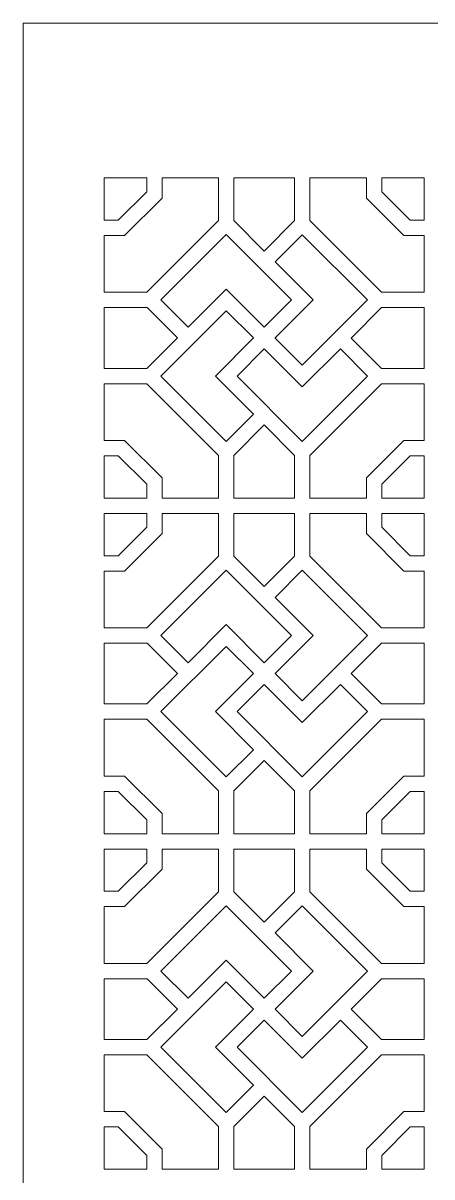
# Model space of a CAD drawing. Header units: centimetres. Extents: x -15.1 to -1.8, y -3.3 to 9.5.
# Drawn here: x -8.19 to -5.92, y 3.11 to 9.5 of the extents above; entities that cross this region are included whole.
import ezdxf

# ---------------------------------------------------------------- set-up
doc = ezdxf.new("R2010")
doc.units = ezdxf.units.CM
doc.header["$MEASUREMENT"] = 0
doc.layers.add('layer 1', color=7, linetype='Continuous')

msp = doc.modelspace()

# ---------------------------------------------------------------- linework, layer by layer
at = {"layer": 'layer 1', "color": 7, "lineweight": 9}
for points, knots in [([(-8.18613, 9.5), (-8.18613, 9.5), (-1.79174, 9.5), (-1.79174, 9.5), (-1.79174, 9.5), (-1.79174, 9.5), (-1.79174, -3.28878), (-1.79174, -3.28878), (-1.79174, -3.28878), (-1.79174, -3.28878), (-8.18613, -3.28878), (-8.18613, -3.28878), (-8.18613, -3.28878), (-8.18613, -3.28878), (-8.18613, 9.5), (-8.18613, 9.5)], [0, 0, 0, 0, 0.2, 0.2, 0.2, 0.2, 0.4, 0.4, 0.4, 0.4, 0.6, 0.6, 0.6, 0.6, 1, 1, 1, 1]), ([(-7.62295, 8.32277), (-7.62295, 8.32277), (-7.73592, 8.32277), (-7.73592, 8.32277), (-7.73592, 8.32277), (-7.73592, 8.32277), (-7.73592, 8.00804), (-7.73592, 8.00804), (-7.73592, 8.00804), (-7.73592, 8.00804), (-7.4993, 8.00804), (-7.4993, 8.00804), (-7.4993, 8.00804), (-7.4993, 8.00804), (-7.10194, 8.4054), (-7.10194, 8.4054), (-7.10194, 8.4054), (-7.10194, 8.4054), (-7.10194, 8.64212), (-7.10194, 8.64212), (-7.10194, 8.64212), (-7.10194, 8.64212), (-7.4155, 8.64212), (-7.4155, 8.64212), (-7.4155, 8.64212), (-7.4155, 8.64212), (-7.4155, 8.53021), (-7.4155, 8.53021), (-7.4155, 8.53021), (-7.4155, 8.53021), (-7.62295, 8.32277), (-7.62295, 8.32277)], [0, 0, 0, 0, 0.1111111, 0.1111111, 0.1111111, 0.1111111, 0.2222222, 0.2222222, 0.2222222, 0.2222222, 0.3333333, 0.3333333, 0.3333333, 0.3333333, 0.4444444, 0.4444444, 0.4444444, 0.4444444, 0.5555556, 0.5555556, 0.5555556, 0.5555556, 0.6666667, 0.6666667, 0.6666667, 0.6666667, 0.7777778, 0.7777778, 0.7777778, 0.7777778, 1, 1, 1, 1]), ([(-7.73592, 8.40781), (-7.73592, 8.40781), (-7.65818, 8.40781), (-7.65818, 8.40781), (-7.65818, 8.40781), (-7.65818, 8.40781), (-7.50055, 8.56544), (-7.50055, 8.56544), (-7.50055, 8.56544), (-7.50055, 8.56544), (-7.50055, 8.64212), (-7.50055, 8.64212), (-7.50055, 8.64212), (-7.50055, 8.64212), (-7.73592, 8.64212), (-7.73592, 8.64212), (-7.73592, 8.64212), (-7.73592, 8.64212), (-7.73592, 8.40781), (-7.73592, 8.40781)], [0, 0, 0, 0, 0.1666667, 0.1666667, 0.1666667, 0.1666667, 0.3333333, 0.3333333, 0.3333333, 0.3333333, 0.5, 0.5, 0.5, 0.5, 0.6666667, 0.6666667, 0.6666667, 0.6666667, 1, 1, 1, 1]), ([(-7.0169, 8.64212), (-7.0169, 8.64212), (-7.0169, 8.4053), (-7.0169, 8.4053), (-7.0169, 8.4053), (-7.0169, 8.4053), (-6.84847, 8.23688), (-6.84847, 8.23688), (-6.84847, 8.23688), (-6.84847, 8.23688), (-6.68032, 8.40503), (-6.68032, 8.40503), (-6.68032, 8.40503), (-6.68032, 8.40503), (-6.68032, 8.64212), (-6.68032, 8.64212), (-6.68032, 8.64212), (-6.68032, 8.64212), (-7.0169, 8.64212), (-7.0169, 8.64212)], [0, 0, 0, 0, 0.1666667, 0.1666667, 0.1666667, 0.1666667, 0.3333333, 0.3333333, 0.3333333, 0.3333333, 0.5, 0.5, 0.5, 0.5, 0.6666667, 0.6666667, 0.6666667, 0.6666667, 1, 1, 1, 1]), ([(-6.07426, 8.32277), (-6.07426, 8.32277), (-6.28171, 8.53021), (-6.28171, 8.53021), (-6.28171, 8.53021), (-6.28171, 8.53021), (-6.28171, 8.64212), (-6.28171, 8.64212), (-6.28171, 8.64212), (-6.28171, 8.64212), (-6.59527, 8.64212), (-6.59527, 8.64212), (-6.59527, 8.64212), (-6.59527, 8.64212), (-6.59527, 8.40513), (-6.59527, 8.40513), (-6.59527, 8.40513), (-6.59527, 8.40513), (-6.19819, 8.00804), (-6.19819, 8.00804), (-6.19819, 8.00804), (-6.19819, 8.00804), (-5.96129, 8.00804), (-5.96129, 8.00804), (-5.96129, 8.00804), (-5.96129, 8.00804), (-5.96129, 8.32277), (-5.96129, 8.32277), (-5.96129, 8.32277), (-5.96129, 8.32277), (-6.07426, 8.32277), (-6.07426, 8.32277)], [0, 0, 0, 0, 0.1111111, 0.1111111, 0.1111111, 0.1111111, 0.2222222, 0.2222222, 0.2222222, 0.2222222, 0.3333333, 0.3333333, 0.3333333, 0.3333333, 0.4444444, 0.4444444, 0.4444444, 0.4444444, 0.5555556, 0.5555556, 0.5555556, 0.5555556, 0.6666667, 0.6666667, 0.6666667, 0.6666667, 0.7777778, 0.7777778, 0.7777778, 0.7777778, 1, 1, 1, 1]), ([(-5.96129, 8.40781), (-5.96129, 8.40781), (-5.96129, 8.64212), (-5.96129, 8.64212), (-5.96129, 8.64212), (-5.96129, 8.64212), (-6.19666, 8.64212), (-6.19666, 8.64212), (-6.19666, 8.64212), (-6.19666, 8.64212), (-6.19666, 8.56544), (-6.19666, 8.56544), (-6.19666, 8.56544), (-6.19666, 8.56544), (-6.03904, 8.40781), (-6.03904, 8.40781), (-6.03904, 8.40781), (-6.03904, 8.40781), (-5.96129, 8.40781), (-5.96129, 8.40781)], [0, 0, 0, 0, 0.1666667, 0.1666667, 0.1666667, 0.1666667, 0.3333333, 0.3333333, 0.3333333, 0.3333333, 0.5, 0.5, 0.5, 0.5, 0.6666667, 0.6666667, 0.6666667, 0.6666667, 1, 1, 1, 1]), ([(-6.84873, 7.81515), (-6.84873, 7.81515), (-6.84864, 7.81523), (-6.84864, 7.81523), (-6.84864, 7.81523), (-6.84864, 7.81523), (-6.84843, 7.81502), (-6.84843, 7.81502), (-6.84843, 7.81502), (-6.84843, 7.81502), (-6.69766, 7.96579), (-6.69766, 7.96579), (-6.69766, 7.96579), (-6.69766, 7.96579), (-7.05946, 8.32759), (-7.05946, 8.32759), (-7.05946, 8.32759), (-7.05946, 8.32759), (-7.42128, 7.96579), (-7.42128, 7.96579), (-7.42128, 7.96579), (-7.42128, 7.96579), (-7.27043, 7.81494), (-7.27043, 7.81494), (-7.27043, 7.81494), (-7.27043, 7.81494), (-7.05947, 8.0259), (-7.05947, 8.0259), (-7.05947, 8.0259), (-7.05947, 8.0259), (-6.84873, 7.81515), (-6.84873, 7.81515)], [0, 0, 0, 0, 0.1111111, 0.1111111, 0.1111111, 0.1111111, 0.2222222, 0.2222222, 0.2222222, 0.2222222, 0.3333333, 0.3333333, 0.3333333, 0.3333333, 0.4444444, 0.4444444, 0.4444444, 0.4444444, 0.5555556, 0.5555556, 0.5555556, 0.5555556, 0.6666667, 0.6666667, 0.6666667, 0.6666667, 0.7777778, 0.7777778, 0.7777778, 0.7777778, 1, 1, 1, 1]), ([(-6.78826, 7.75492), (-6.78826, 7.75492), (-6.78818, 7.75485), (-6.78818, 7.75485), (-6.78818, 7.75485), (-6.78818, 7.75485), (-6.78853, 7.75449), (-6.78853, 7.75449), (-6.78853, 7.75449), (-6.78853, 7.75449), (-6.63774, 7.6037), (-6.63774, 7.6037), (-6.63774, 7.6037), (-6.63774, 7.6037), (-6.27593, 7.96552), (-6.27593, 7.96552), (-6.27593, 7.96552), (-6.27593, 7.96552), (-6.63774, 8.32732), (-6.63774, 8.32732), (-6.63774, 8.32732), (-6.63774, 8.32732), (-6.78833, 8.17674), (-6.78833, 8.17674), (-6.78833, 8.17674), (-6.78833, 8.17674), (-6.57739, 7.96579), (-6.57739, 7.96579), (-6.57739, 7.96579), (-6.57739, 7.96579), (-6.78826, 7.75492), (-6.78826, 7.75492)], [0, 0, 0, 0, 0.1111111, 0.1111111, 0.1111111, 0.1111111, 0.2222222, 0.2222222, 0.2222222, 0.2222222, 0.3333333, 0.3333333, 0.3333333, 0.3333333, 0.4444444, 0.4444444, 0.4444444, 0.4444444, 0.5555556, 0.5555556, 0.5555556, 0.5555556, 0.6666667, 0.6666667, 0.6666667, 0.6666667, 0.7777778, 0.7777778, 0.7777778, 0.7777778, 1, 1, 1, 1]), ([(-7.33056, 7.7548), (-7.33056, 7.7548), (-7.49876, 7.923), (-7.49876, 7.923), (-7.49876, 7.923), (-7.49876, 7.923), (-7.73592, 7.923), (-7.73592, 7.923), (-7.73592, 7.923), (-7.73592, 7.923), (-7.73592, 7.58642), (-7.73592, 7.58642), (-7.73592, 7.58642), (-7.73592, 7.58642), (-7.49895, 7.58642), (-7.49895, 7.58642), (-7.49895, 7.58642), (-7.49895, 7.58642), (-7.33056, 7.7548), (-7.33056, 7.7548)], [0, 0, 0, 0, 0.1666667, 0.1666667, 0.1666667, 0.1666667, 0.3333333, 0.3333333, 0.3333333, 0.3333333, 0.5, 0.5, 0.5, 0.5, 0.6666667, 0.6666667, 0.6666667, 0.6666667, 1, 1, 1, 1]), ([(-6.90901, 7.7548), (-6.90901, 7.7548), (-6.90883, 7.75498), (-6.90883, 7.75498), (-6.90883, 7.75498), (-6.90883, 7.75498), (-7.05946, 7.90562), (-7.05946, 7.90562), (-7.05946, 7.90562), (-7.05946, 7.90562), (-7.42128, 7.54381), (-7.42128, 7.54381), (-7.42128, 7.54381), (-7.42128, 7.54381), (-7.05947, 7.182), (-7.05947, 7.182), (-7.05947, 7.182), (-7.05947, 7.182), (-6.9087, 7.33276), (-6.9087, 7.33276), (-6.9087, 7.33276), (-6.9087, 7.33276), (-7.11983, 7.54389), (-7.11983, 7.54389), (-7.11983, 7.54389), (-7.11983, 7.54389), (-6.90896, 7.75476), (-6.90896, 7.75476), (-6.90896, 7.75476), (-6.90896, 7.75476), (-6.90901, 7.7548), (-6.90901, 7.7548)], [0, 0, 0, 0, 0.1111111, 0.1111111, 0.1111111, 0.1111111, 0.2222222, 0.2222222, 0.2222222, 0.2222222, 0.3333333, 0.3333333, 0.3333333, 0.3333333, 0.4444444, 0.4444444, 0.4444444, 0.4444444, 0.5555556, 0.5555556, 0.5555556, 0.5555556, 0.6666667, 0.6666667, 0.6666667, 0.6666667, 0.7777778, 0.7777778, 0.7777778, 0.7777778, 1, 1, 1, 1]), ([(-5.96129, 7.923), (-5.96129, 7.923), (-6.19818, 7.923), (-6.19818, 7.923), (-6.19818, 7.923), (-6.19818, 7.923), (-6.36648, 7.7547), (-6.36648, 7.7547), (-6.36648, 7.7547), (-6.36648, 7.7547), (-6.19819, 7.58642), (-6.19819, 7.58642), (-6.19819, 7.58642), (-6.19819, 7.58642), (-5.96129, 7.58642), (-5.96129, 7.58642), (-5.96129, 7.58642), (-5.96129, 7.58642), (-5.96129, 7.923), (-5.96129, 7.923)], [0, 0, 0, 0, 0.1666667, 0.1666667, 0.1666667, 0.1666667, 0.3333333, 0.3333333, 0.3333333, 0.3333333, 0.5, 0.5, 0.5, 0.5, 0.6666667, 0.6666667, 0.6666667, 0.6666667, 1, 1, 1, 1]), ([(-6.84888, 7.69457), (-6.84888, 7.69457), (-6.99956, 7.54389), (-6.99956, 7.54389), (-6.99956, 7.54389), (-6.99956, 7.54389), (-6.63774, 7.18208), (-6.63774, 7.18208), (-6.63774, 7.18208), (-6.63774, 7.18208), (-6.27593, 7.54389), (-6.27593, 7.54389), (-6.27593, 7.54389), (-6.27593, 7.54389), (-6.42661, 7.69457), (-6.42661, 7.69457), (-6.42661, 7.69457), (-6.42661, 7.69457), (-6.63774, 7.48344), (-6.63774, 7.48344), (-6.63774, 7.48344), (-6.63774, 7.48344), (-6.84888, 7.69457), (-6.84888, 7.69457)], [0, 0, 0, 0, 0.1428571, 0.1428571, 0.1428571, 0.1428571, 0.2857143, 0.2857143, 0.2857143, 0.2857143, 0.4285714, 0.4285714, 0.4285714, 0.4285714, 0.5714286, 0.5714286, 0.5714286, 0.5714286, 0.7142857, 0.7142857, 0.7142857, 0.7142857, 1, 1, 1, 1]), ([(-7.62295, 7.18684), (-7.62295, 7.18684), (-7.4155, 6.97939), (-7.4155, 6.97939), (-7.4155, 6.97939), (-7.4155, 6.97939), (-7.4155, 6.86749), (-7.4155, 6.86749), (-7.4155, 6.86749), (-7.4155, 6.86749), (-7.10194, 6.86749), (-7.10194, 6.86749), (-7.10194, 6.86749), (-7.10194, 6.86749), (-7.10194, 7.10421), (-7.10194, 7.10421), (-7.10194, 7.10421), (-7.10194, 7.10421), (-7.49911, 7.50137), (-7.49911, 7.50137), (-7.49911, 7.50137), (-7.49911, 7.50137), (-7.73592, 7.50137), (-7.73592, 7.50137), (-7.73592, 7.50137), (-7.73592, 7.50137), (-7.73592, 7.18684), (-7.73592, 7.18684), (-7.73592, 7.18684), (-7.73592, 7.18684), (-7.62295, 7.18684), (-7.62295, 7.18684)], [0, 0, 0, 0, 0.1111111, 0.1111111, 0.1111111, 0.1111111, 0.2222222, 0.2222222, 0.2222222, 0.2222222, 0.3333333, 0.3333333, 0.3333333, 0.3333333, 0.4444444, 0.4444444, 0.4444444, 0.4444444, 0.5555556, 0.5555556, 0.5555556, 0.5555556, 0.6666667, 0.6666667, 0.6666667, 0.6666667, 0.7777778, 0.7777778, 0.7777778, 0.7777778, 1, 1, 1, 1]), ([(-6.07426, 7.18684), (-6.07426, 7.18684), (-5.96129, 7.18684), (-5.96129, 7.18684), (-5.96129, 7.18684), (-5.96129, 7.18684), (-5.96129, 7.50137), (-5.96129, 7.50137), (-5.96129, 7.50137), (-5.96129, 7.50137), (-6.19818, 7.50137), (-6.19818, 7.50137), (-6.19818, 7.50137), (-6.19818, 7.50137), (-6.59527, 7.10428), (-6.59527, 7.10428), (-6.59527, 7.10428), (-6.59527, 7.10428), (-6.59527, 6.86749), (-6.59527, 6.86749), (-6.59527, 6.86749), (-6.59527, 6.86749), (-6.28171, 6.86749), (-6.28171, 6.86749), (-6.28171, 6.86749), (-6.28171, 6.86749), (-6.28171, 6.97939), (-6.28171, 6.97939), (-6.28171, 6.97939), (-6.28171, 6.97939), (-6.07426, 7.18684), (-6.07426, 7.18684)], [0, 0, 0, 0, 0.1111111, 0.1111111, 0.1111111, 0.1111111, 0.2222222, 0.2222222, 0.2222222, 0.2222222, 0.3333333, 0.3333333, 0.3333333, 0.3333333, 0.4444444, 0.4444444, 0.4444444, 0.4444444, 0.5555556, 0.5555556, 0.5555556, 0.5555556, 0.6666667, 0.6666667, 0.6666667, 0.6666667, 0.7777778, 0.7777778, 0.7777778, 0.7777778, 1, 1, 1, 1]), ([(-6.68032, 6.86749), (-6.68032, 6.86749), (-6.68032, 7.10438), (-6.68032, 7.10438), (-6.68032, 7.10438), (-6.68032, 7.10438), (-6.84857, 7.27263), (-6.84857, 7.27263), (-6.84857, 7.27263), (-6.84857, 7.27263), (-7.0169, 7.1043), (-7.0169, 7.1043), (-7.0169, 7.1043), (-7.0169, 7.1043), (-7.0169, 6.86749), (-7.0169, 6.86749), (-7.0169, 6.86749), (-7.0169, 6.86749), (-6.68032, 6.86749), (-6.68032, 6.86749)], [0, 0, 0, 0, 0.1666667, 0.1666667, 0.1666667, 0.1666667, 0.3333333, 0.3333333, 0.3333333, 0.3333333, 0.5, 0.5, 0.5, 0.5, 0.6666667, 0.6666667, 0.6666667, 0.6666667, 1, 1, 1, 1]), ([(-7.73592, 7.10179), (-7.73592, 7.10179), (-7.73592, 6.86749), (-7.73592, 6.86749), (-7.73592, 6.86749), (-7.73592, 6.86749), (-7.50055, 6.86749), (-7.50055, 6.86749), (-7.50055, 6.86749), (-7.50055, 6.86749), (-7.50055, 6.94416), (-7.50055, 6.94416), (-7.50055, 6.94416), (-7.50055, 6.94416), (-7.65818, 7.10179), (-7.65818, 7.10179), (-7.65818, 7.10179), (-7.65818, 7.10179), (-7.73592, 7.10179), (-7.73592, 7.10179)], [0, 0, 0, 0, 0.1666667, 0.1666667, 0.1666667, 0.1666667, 0.3333333, 0.3333333, 0.3333333, 0.3333333, 0.5, 0.5, 0.5, 0.5, 0.6666667, 0.6666667, 0.6666667, 0.6666667, 1, 1, 1, 1]), ([(-5.96129, 7.10179), (-5.96129, 7.10179), (-6.03904, 7.10179), (-6.03904, 7.10179), (-6.03904, 7.10179), (-6.03904, 7.10179), (-6.19666, 6.94416), (-6.19666, 6.94416), (-6.19666, 6.94416), (-6.19666, 6.94416), (-6.19666, 6.86749), (-6.19666, 6.86749), (-6.19666, 6.86749), (-6.19666, 6.86749), (-5.96129, 6.86749), (-5.96129, 6.86749), (-5.96129, 6.86749), (-5.96129, 6.86749), (-5.96129, 7.10179), (-5.96129, 7.10179)], [0, 0, 0, 0, 0.1666667, 0.1666667, 0.1666667, 0.1666667, 0.3333333, 0.3333333, 0.3333333, 0.3333333, 0.5, 0.5, 0.5, 0.5, 0.6666667, 0.6666667, 0.6666667, 0.6666667, 1, 1, 1, 1]), ([(-7.62295, 6.46309), (-7.62295, 6.46309), (-7.73592, 6.46309), (-7.73592, 6.46309), (-7.73592, 6.46309), (-7.73592, 6.46309), (-7.73592, 6.14837), (-7.73592, 6.14837), (-7.73592, 6.14837), (-7.73592, 6.14837), (-7.4993, 6.14837), (-7.4993, 6.14837), (-7.4993, 6.14837), (-7.4993, 6.14837), (-7.10194, 6.54572), (-7.10194, 6.54572), (-7.10194, 6.54572), (-7.10194, 6.54572), (-7.10194, 6.78244), (-7.10194, 6.78244), (-7.10194, 6.78244), (-7.10194, 6.78244), (-7.4155, 6.78244), (-7.4155, 6.78244), (-7.4155, 6.78244), (-7.4155, 6.78244), (-7.4155, 6.67054), (-7.4155, 6.67054), (-7.4155, 6.67054), (-7.4155, 6.67054), (-7.62295, 6.46309), (-7.62295, 6.46309)], [0, 0, 0, 0, 0.1111111, 0.1111111, 0.1111111, 0.1111111, 0.2222222, 0.2222222, 0.2222222, 0.2222222, 0.3333333, 0.3333333, 0.3333333, 0.3333333, 0.4444444, 0.4444444, 0.4444444, 0.4444444, 0.5555556, 0.5555556, 0.5555556, 0.5555556, 0.6666667, 0.6666667, 0.6666667, 0.6666667, 0.7777778, 0.7777778, 0.7777778, 0.7777778, 1, 1, 1, 1]), ([(-7.73592, 6.54814), (-7.73592, 6.54814), (-7.65818, 6.54814), (-7.65818, 6.54814), (-7.65818, 6.54814), (-7.65818, 6.54814), (-7.50055, 6.70576), (-7.50055, 6.70576), (-7.50055, 6.70576), (-7.50055, 6.70576), (-7.50055, 6.78244), (-7.50055, 6.78244), (-7.50055, 6.78244), (-7.50055, 6.78244), (-7.73592, 6.78244), (-7.73592, 6.78244), (-7.73592, 6.78244), (-7.73592, 6.78244), (-7.73592, 6.54814), (-7.73592, 6.54814)], [0, 0, 0, 0, 0.1666667, 0.1666667, 0.1666667, 0.1666667, 0.3333333, 0.3333333, 0.3333333, 0.3333333, 0.5, 0.5, 0.5, 0.5, 0.6666667, 0.6666667, 0.6666667, 0.6666667, 1, 1, 1, 1]), ([(-7.0169, 6.78244), (-7.0169, 6.78244), (-7.0169, 6.54562), (-7.0169, 6.54562), (-7.0169, 6.54562), (-7.0169, 6.54562), (-6.84847, 6.3772), (-6.84847, 6.3772), (-6.84847, 6.3772), (-6.84847, 6.3772), (-6.68032, 6.54536), (-6.68032, 6.54536), (-6.68032, 6.54536), (-6.68032, 6.54536), (-6.68032, 6.78244), (-6.68032, 6.78244), (-6.68032, 6.78244), (-6.68032, 6.78244), (-7.0169, 6.78244), (-7.0169, 6.78244)], [0, 0, 0, 0, 0.1666667, 0.1666667, 0.1666667, 0.1666667, 0.3333333, 0.3333333, 0.3333333, 0.3333333, 0.5, 0.5, 0.5, 0.5, 0.6666667, 0.6666667, 0.6666667, 0.6666667, 1, 1, 1, 1]), ([(-6.07426, 6.46309), (-6.07426, 6.46309), (-6.28171, 6.67054), (-6.28171, 6.67054), (-6.28171, 6.67054), (-6.28171, 6.67054), (-6.28171, 6.78244), (-6.28171, 6.78244), (-6.28171, 6.78244), (-6.28171, 6.78244), (-6.59527, 6.78244), (-6.59527, 6.78244), (-6.59527, 6.78244), (-6.59527, 6.78244), (-6.59527, 6.54545), (-6.59527, 6.54545), (-6.59527, 6.54545), (-6.59527, 6.54545), (-6.19819, 6.14837), (-6.19819, 6.14837), (-6.19819, 6.14837), (-6.19819, 6.14837), (-5.96129, 6.14837), (-5.96129, 6.14837), (-5.96129, 6.14837), (-5.96129, 6.14837), (-5.96129, 6.46309), (-5.96129, 6.46309), (-5.96129, 6.46309), (-5.96129, 6.46309), (-6.07426, 6.46309), (-6.07426, 6.46309)], [0, 0, 0, 0, 0.1111111, 0.1111111, 0.1111111, 0.1111111, 0.2222222, 0.2222222, 0.2222222, 0.2222222, 0.3333333, 0.3333333, 0.3333333, 0.3333333, 0.4444444, 0.4444444, 0.4444444, 0.4444444, 0.5555556, 0.5555556, 0.5555556, 0.5555556, 0.6666667, 0.6666667, 0.6666667, 0.6666667, 0.7777778, 0.7777778, 0.7777778, 0.7777778, 1, 1, 1, 1]), ([(-5.96129, 6.54814), (-5.96129, 6.54814), (-5.96129, 6.78244), (-5.96129, 6.78244), (-5.96129, 6.78244), (-5.96129, 6.78244), (-6.19666, 6.78244), (-6.19666, 6.78244), (-6.19666, 6.78244), (-6.19666, 6.78244), (-6.19666, 6.70576), (-6.19666, 6.70576), (-6.19666, 6.70576), (-6.19666, 6.70576), (-6.03904, 6.54814), (-6.03904, 6.54814), (-6.03904, 6.54814), (-6.03904, 6.54814), (-5.96129, 6.54814), (-5.96129, 6.54814)], [0, 0, 0, 0, 0.1666667, 0.1666667, 0.1666667, 0.1666667, 0.3333333, 0.3333333, 0.3333333, 0.3333333, 0.5, 0.5, 0.5, 0.5, 0.6666667, 0.6666667, 0.6666667, 0.6666667, 1, 1, 1, 1]), ([(-6.84873, 5.95548), (-6.84873, 5.95548), (-6.84864, 5.95556), (-6.84864, 5.95556), (-6.84864, 5.95556), (-6.84864, 5.95556), (-6.84843, 5.95534), (-6.84843, 5.95534), (-6.84843, 5.95534), (-6.84843, 5.95534), (-6.69766, 6.10611), (-6.69766, 6.10611), (-6.69766, 6.10611), (-6.69766, 6.10611), (-7.05946, 6.46792), (-7.05946, 6.46792), (-7.05946, 6.46792), (-7.05946, 6.46792), (-7.42128, 6.10611), (-7.42128, 6.10611), (-7.42128, 6.10611), (-7.42128, 6.10611), (-7.27043, 5.95526), (-7.27043, 5.95526), (-7.27043, 5.95526), (-7.27043, 5.95526), (-7.05947, 6.16622), (-7.05947, 6.16622), (-7.05947, 6.16622), (-7.05947, 6.16622), (-6.84873, 5.95548), (-6.84873, 5.95548)], [0, 0, 0, 0, 0.1111111, 0.1111111, 0.1111111, 0.1111111, 0.2222222, 0.2222222, 0.2222222, 0.2222222, 0.3333333, 0.3333333, 0.3333333, 0.3333333, 0.4444444, 0.4444444, 0.4444444, 0.4444444, 0.5555556, 0.5555556, 0.5555556, 0.5555556, 0.6666667, 0.6666667, 0.6666667, 0.6666667, 0.7777778, 0.7777778, 0.7777778, 0.7777778, 1, 1, 1, 1]), ([(-6.78826, 5.89524), (-6.78826, 5.89524), (-6.78818, 5.89517), (-6.78818, 5.89517), (-6.78818, 5.89517), (-6.78818, 5.89517), (-6.78853, 5.89482), (-6.78853, 5.89482), (-6.78853, 5.89482), (-6.78853, 5.89482), (-6.63774, 5.74403), (-6.63774, 5.74403), (-6.63774, 5.74403), (-6.63774, 5.74403), (-6.27593, 6.10584), (-6.27593, 6.10584), (-6.27593, 6.10584), (-6.27593, 6.10584), (-6.63774, 6.46765), (-6.63774, 6.46765), (-6.63774, 6.46765), (-6.63774, 6.46765), (-6.78833, 6.31706), (-6.78833, 6.31706), (-6.78833, 6.31706), (-6.78833, 6.31706), (-6.57739, 6.10611), (-6.57739, 6.10611), (-6.57739, 6.10611), (-6.57739, 6.10611), (-6.78826, 5.89524), (-6.78826, 5.89524)], [0, 0, 0, 0, 0.1111111, 0.1111111, 0.1111111, 0.1111111, 0.2222222, 0.2222222, 0.2222222, 0.2222222, 0.3333333, 0.3333333, 0.3333333, 0.3333333, 0.4444444, 0.4444444, 0.4444444, 0.4444444, 0.5555556, 0.5555556, 0.5555556, 0.5555556, 0.6666667, 0.6666667, 0.6666667, 0.6666667, 0.7777778, 0.7777778, 0.7777778, 0.7777778, 1, 1, 1, 1]), ([(-7.33056, 5.89513), (-7.33056, 5.89513), (-7.49876, 6.06332), (-7.49876, 6.06332), (-7.49876, 6.06332), (-7.49876, 6.06332), (-7.73592, 6.06332), (-7.73592, 6.06332), (-7.73592, 6.06332), (-7.73592, 6.06332), (-7.73592, 5.72674), (-7.73592, 5.72674), (-7.73592, 5.72674), (-7.73592, 5.72674), (-7.49895, 5.72674), (-7.49895, 5.72674), (-7.49895, 5.72674), (-7.49895, 5.72674), (-7.33056, 5.89513), (-7.33056, 5.89513)], [0, 0, 0, 0, 0.1666667, 0.1666667, 0.1666667, 0.1666667, 0.3333333, 0.3333333, 0.3333333, 0.3333333, 0.5, 0.5, 0.5, 0.5, 0.6666667, 0.6666667, 0.6666667, 0.6666667, 1, 1, 1, 1]), ([(-6.90901, 5.89513), (-6.90901, 5.89513), (-6.90883, 5.89531), (-6.90883, 5.89531), (-6.90883, 5.89531), (-6.90883, 5.89531), (-7.05946, 6.04594), (-7.05946, 6.04594), (-7.05946, 6.04594), (-7.05946, 6.04594), (-7.42128, 5.68414), (-7.42128, 5.68414), (-7.42128, 5.68414), (-7.42128, 5.68414), (-7.05947, 5.32232), (-7.05947, 5.32232), (-7.05947, 5.32232), (-7.05947, 5.32232), (-6.9087, 5.47309), (-6.9087, 5.47309), (-6.9087, 5.47309), (-6.9087, 5.47309), (-7.11983, 5.68421), (-7.11983, 5.68421), (-7.11983, 5.68421), (-7.11983, 5.68421), (-6.90896, 5.89508), (-6.90896, 5.89508), (-6.90896, 5.89508), (-6.90896, 5.89508), (-6.90901, 5.89513), (-6.90901, 5.89513)], [0, 0, 0, 0, 0.1111111, 0.1111111, 0.1111111, 0.1111111, 0.2222222, 0.2222222, 0.2222222, 0.2222222, 0.3333333, 0.3333333, 0.3333333, 0.3333333, 0.4444444, 0.4444444, 0.4444444, 0.4444444, 0.5555556, 0.5555556, 0.5555556, 0.5555556, 0.6666667, 0.6666667, 0.6666667, 0.6666667, 0.7777778, 0.7777778, 0.7777778, 0.7777778, 1, 1, 1, 1]), ([(-5.96129, 6.06332), (-5.96129, 6.06332), (-6.19818, 6.06332), (-6.19818, 6.06332), (-6.19818, 6.06332), (-6.19818, 6.06332), (-6.36648, 5.89503), (-6.36648, 5.89503), (-6.36648, 5.89503), (-6.36648, 5.89503), (-6.19819, 5.72674), (-6.19819, 5.72674), (-6.19819, 5.72674), (-6.19819, 5.72674), (-5.96129, 5.72674), (-5.96129, 5.72674), (-5.96129, 5.72674), (-5.96129, 5.72674), (-5.96129, 6.06332), (-5.96129, 6.06332)], [0, 0, 0, 0, 0.1666667, 0.1666667, 0.1666667, 0.1666667, 0.3333333, 0.3333333, 0.3333333, 0.3333333, 0.5, 0.5, 0.5, 0.5, 0.6666667, 0.6666667, 0.6666667, 0.6666667, 1, 1, 1, 1]), ([(-6.84888, 5.83489), (-6.84888, 5.83489), (-6.99956, 5.68421), (-6.99956, 5.68421), (-6.99956, 5.68421), (-6.99956, 5.68421), (-6.63774, 5.3224), (-6.63774, 5.3224), (-6.63774, 5.3224), (-6.63774, 5.3224), (-6.27593, 5.68421), (-6.27593, 5.68421), (-6.27593, 5.68421), (-6.27593, 5.68421), (-6.42661, 5.83489), (-6.42661, 5.83489), (-6.42661, 5.83489), (-6.42661, 5.83489), (-6.63774, 5.62376), (-6.63774, 5.62376), (-6.63774, 5.62376), (-6.63774, 5.62376), (-6.84888, 5.83489), (-6.84888, 5.83489)], [0, 0, 0, 0, 0.1428571, 0.1428571, 0.1428571, 0.1428571, 0.2857143, 0.2857143, 0.2857143, 0.2857143, 0.4285714, 0.4285714, 0.4285714, 0.4285714, 0.5714286, 0.5714286, 0.5714286, 0.5714286, 0.7142857, 0.7142857, 0.7142857, 0.7142857, 1, 1, 1, 1]), ([(-7.62295, 5.32716), (-7.62295, 5.32716), (-7.4155, 5.11971), (-7.4155, 5.11971), (-7.4155, 5.11971), (-7.4155, 5.11971), (-7.4155, 5.00781), (-7.4155, 5.00781), (-7.4155, 5.00781), (-7.4155, 5.00781), (-7.10194, 5.00781), (-7.10194, 5.00781), (-7.10194, 5.00781), (-7.10194, 5.00781), (-7.10194, 5.24453), (-7.10194, 5.24453), (-7.10194, 5.24453), (-7.10194, 5.24453), (-7.49911, 5.64169), (-7.49911, 5.64169), (-7.49911, 5.64169), (-7.49911, 5.64169), (-7.73592, 5.64169), (-7.73592, 5.64169), (-7.73592, 5.64169), (-7.73592, 5.64169), (-7.73592, 5.32716), (-7.73592, 5.32716), (-7.73592, 5.32716), (-7.73592, 5.32716), (-7.62295, 5.32716), (-7.62295, 5.32716)], [0, 0, 0, 0, 0.1111111, 0.1111111, 0.1111111, 0.1111111, 0.2222222, 0.2222222, 0.2222222, 0.2222222, 0.3333333, 0.3333333, 0.3333333, 0.3333333, 0.4444444, 0.4444444, 0.4444444, 0.4444444, 0.5555556, 0.5555556, 0.5555556, 0.5555556, 0.6666667, 0.6666667, 0.6666667, 0.6666667, 0.7777778, 0.7777778, 0.7777778, 0.7777778, 1, 1, 1, 1]), ([(-6.07426, 5.32716), (-6.07426, 5.32716), (-5.96129, 5.32716), (-5.96129, 5.32716), (-5.96129, 5.32716), (-5.96129, 5.32716), (-5.96129, 5.64169), (-5.96129, 5.64169), (-5.96129, 5.64169), (-5.96129, 5.64169), (-6.19818, 5.64169), (-6.19818, 5.64169), (-6.19818, 5.64169), (-6.19818, 5.64169), (-6.59527, 5.2446), (-6.59527, 5.2446), (-6.59527, 5.2446), (-6.59527, 5.2446), (-6.59527, 5.00781), (-6.59527, 5.00781), (-6.59527, 5.00781), (-6.59527, 5.00781), (-6.28171, 5.00781), (-6.28171, 5.00781), (-6.28171, 5.00781), (-6.28171, 5.00781), (-6.28171, 5.11971), (-6.28171, 5.11971), (-6.28171, 5.11971), (-6.28171, 5.11971), (-6.07426, 5.32716), (-6.07426, 5.32716)], [0, 0, 0, 0, 0.1111111, 0.1111111, 0.1111111, 0.1111111, 0.2222222, 0.2222222, 0.2222222, 0.2222222, 0.3333333, 0.3333333, 0.3333333, 0.3333333, 0.4444444, 0.4444444, 0.4444444, 0.4444444, 0.5555556, 0.5555556, 0.5555556, 0.5555556, 0.6666667, 0.6666667, 0.6666667, 0.6666667, 0.7777778, 0.7777778, 0.7777778, 0.7777778, 1, 1, 1, 1]), ([(-6.68032, 5.00781), (-6.68032, 5.00781), (-6.68032, 5.24471), (-6.68032, 5.24471), (-6.68032, 5.24471), (-6.68032, 5.24471), (-6.84857, 5.41295), (-6.84857, 5.41295), (-6.84857, 5.41295), (-6.84857, 5.41295), (-7.0169, 5.24462), (-7.0169, 5.24462), (-7.0169, 5.24462), (-7.0169, 5.24462), (-7.0169, 5.00781), (-7.0169, 5.00781), (-7.0169, 5.00781), (-7.0169, 5.00781), (-6.68032, 5.00781), (-6.68032, 5.00781)], [0, 0, 0, 0, 0.1666667, 0.1666667, 0.1666667, 0.1666667, 0.3333333, 0.3333333, 0.3333333, 0.3333333, 0.5, 0.5, 0.5, 0.5, 0.6666667, 0.6666667, 0.6666667, 0.6666667, 1, 1, 1, 1]), ([(-7.73592, 5.24211), (-7.73592, 5.24211), (-7.73592, 5.00781), (-7.73592, 5.00781), (-7.73592, 5.00781), (-7.73592, 5.00781), (-7.50055, 5.00781), (-7.50055, 5.00781), (-7.50055, 5.00781), (-7.50055, 5.00781), (-7.50055, 5.08449), (-7.50055, 5.08449), (-7.50055, 5.08449), (-7.50055, 5.08449), (-7.65818, 5.24211), (-7.65818, 5.24211), (-7.65818, 5.24211), (-7.65818, 5.24211), (-7.73592, 5.24211), (-7.73592, 5.24211)], [0, 0, 0, 0, 0.1666667, 0.1666667, 0.1666667, 0.1666667, 0.3333333, 0.3333333, 0.3333333, 0.3333333, 0.5, 0.5, 0.5, 0.5, 0.6666667, 0.6666667, 0.6666667, 0.6666667, 1, 1, 1, 1]), ([(-5.96129, 5.24211), (-5.96129, 5.24211), (-6.03904, 5.24211), (-6.03904, 5.24211), (-6.03904, 5.24211), (-6.03904, 5.24211), (-6.19666, 5.08449), (-6.19666, 5.08449), (-6.19666, 5.08449), (-6.19666, 5.08449), (-6.19666, 5.00781), (-6.19666, 5.00781), (-6.19666, 5.00781), (-6.19666, 5.00781), (-5.96129, 5.00781), (-5.96129, 5.00781), (-5.96129, 5.00781), (-5.96129, 5.00781), (-5.96129, 5.24211), (-5.96129, 5.24211)], [0, 0, 0, 0, 0.1666667, 0.1666667, 0.1666667, 0.1666667, 0.3333333, 0.3333333, 0.3333333, 0.3333333, 0.5, 0.5, 0.5, 0.5, 0.6666667, 0.6666667, 0.6666667, 0.6666667, 1, 1, 1, 1]), ([(-7.62295, 4.60342), (-7.62295, 4.60342), (-7.73592, 4.60342), (-7.73592, 4.60342), (-7.73592, 4.60342), (-7.73592, 4.60342), (-7.73592, 4.28869), (-7.73592, 4.28869), (-7.73592, 4.28869), (-7.73592, 4.28869), (-7.4993, 4.28869), (-7.4993, 4.28869), (-7.4993, 4.28869), (-7.4993, 4.28869), (-7.10194, 4.68605), (-7.10194, 4.68605), (-7.10194, 4.68605), (-7.10194, 4.68605), (-7.10194, 4.92276), (-7.10194, 4.92276), (-7.10194, 4.92276), (-7.10194, 4.92276), (-7.4155, 4.92276), (-7.4155, 4.92276), (-7.4155, 4.92276), (-7.4155, 4.92276), (-7.4155, 4.81086), (-7.4155, 4.81086), (-7.4155, 4.81086), (-7.4155, 4.81086), (-7.62295, 4.60342), (-7.62295, 4.60342)], [0, 0, 0, 0, 0.1111111, 0.1111111, 0.1111111, 0.1111111, 0.2222222, 0.2222222, 0.2222222, 0.2222222, 0.3333333, 0.3333333, 0.3333333, 0.3333333, 0.4444444, 0.4444444, 0.4444444, 0.4444444, 0.5555556, 0.5555556, 0.5555556, 0.5555556, 0.6666667, 0.6666667, 0.6666667, 0.6666667, 0.7777778, 0.7777778, 0.7777778, 0.7777778, 1, 1, 1, 1]), ([(-7.73592, 4.68846), (-7.73592, 4.68846), (-7.65818, 4.68846), (-7.65818, 4.68846), (-7.65818, 4.68846), (-7.65818, 4.68846), (-7.50055, 4.84609), (-7.50055, 4.84609), (-7.50055, 4.84609), (-7.50055, 4.84609), (-7.50055, 4.92276), (-7.50055, 4.92276), (-7.50055, 4.92276), (-7.50055, 4.92276), (-7.73592, 4.92276), (-7.73592, 4.92276), (-7.73592, 4.92276), (-7.73592, 4.92276), (-7.73592, 4.68846), (-7.73592, 4.68846)], [0, 0, 0, 0, 0.1666667, 0.1666667, 0.1666667, 0.1666667, 0.3333333, 0.3333333, 0.3333333, 0.3333333, 0.5, 0.5, 0.5, 0.5, 0.6666667, 0.6666667, 0.6666667, 0.6666667, 1, 1, 1, 1]), ([(-7.0169, 4.92276), (-7.0169, 4.92276), (-7.0169, 4.68595), (-7.0169, 4.68595), (-7.0169, 4.68595), (-7.0169, 4.68595), (-6.84847, 4.51752), (-6.84847, 4.51752), (-6.84847, 4.51752), (-6.84847, 4.51752), (-6.68032, 4.68568), (-6.68032, 4.68568), (-6.68032, 4.68568), (-6.68032, 4.68568), (-6.68032, 4.92276), (-6.68032, 4.92276), (-6.68032, 4.92276), (-6.68032, 4.92276), (-7.0169, 4.92276), (-7.0169, 4.92276)], [0, 0, 0, 0, 0.1666667, 0.1666667, 0.1666667, 0.1666667, 0.3333333, 0.3333333, 0.3333333, 0.3333333, 0.5, 0.5, 0.5, 0.5, 0.6666667, 0.6666667, 0.6666667, 0.6666667, 1, 1, 1, 1]), ([(-6.07426, 4.60342), (-6.07426, 4.60342), (-6.28171, 4.81086), (-6.28171, 4.81086), (-6.28171, 4.81086), (-6.28171, 4.81086), (-6.28171, 4.92276), (-6.28171, 4.92276), (-6.28171, 4.92276), (-6.28171, 4.92276), (-6.59527, 4.92276), (-6.59527, 4.92276), (-6.59527, 4.92276), (-6.59527, 4.92276), (-6.59527, 4.68578), (-6.59527, 4.68578), (-6.59527, 4.68578), (-6.59527, 4.68578), (-6.19819, 4.28869), (-6.19819, 4.28869), (-6.19819, 4.28869), (-6.19819, 4.28869), (-5.96129, 4.28869), (-5.96129, 4.28869), (-5.96129, 4.28869), (-5.96129, 4.28869), (-5.96129, 4.60342), (-5.96129, 4.60342), (-5.96129, 4.60342), (-5.96129, 4.60342), (-6.07426, 4.60342), (-6.07426, 4.60342)], [0, 0, 0, 0, 0.1111111, 0.1111111, 0.1111111, 0.1111111, 0.2222222, 0.2222222, 0.2222222, 0.2222222, 0.3333333, 0.3333333, 0.3333333, 0.3333333, 0.4444444, 0.4444444, 0.4444444, 0.4444444, 0.5555556, 0.5555556, 0.5555556, 0.5555556, 0.6666667, 0.6666667, 0.6666667, 0.6666667, 0.7777778, 0.7777778, 0.7777778, 0.7777778, 1, 1, 1, 1]), ([(-5.96129, 4.68846), (-5.96129, 4.68846), (-5.96129, 4.92276), (-5.96129, 4.92276), (-5.96129, 4.92276), (-5.96129, 4.92276), (-6.19666, 4.92276), (-6.19666, 4.92276), (-6.19666, 4.92276), (-6.19666, 4.92276), (-6.19666, 4.84609), (-6.19666, 4.84609), (-6.19666, 4.84609), (-6.19666, 4.84609), (-6.03904, 4.68846), (-6.03904, 4.68846), (-6.03904, 4.68846), (-6.03904, 4.68846), (-5.96129, 4.68846), (-5.96129, 4.68846)], [0, 0, 0, 0, 0.1666667, 0.1666667, 0.1666667, 0.1666667, 0.3333333, 0.3333333, 0.3333333, 0.3333333, 0.5, 0.5, 0.5, 0.5, 0.6666667, 0.6666667, 0.6666667, 0.6666667, 1, 1, 1, 1]), ([(-6.84873, 4.0958), (-6.84873, 4.0958), (-6.84864, 4.09588), (-6.84864, 4.09588), (-6.84864, 4.09588), (-6.84864, 4.09588), (-6.84843, 4.09567), (-6.84843, 4.09567), (-6.84843, 4.09567), (-6.84843, 4.09567), (-6.69766, 4.24644), (-6.69766, 4.24644), (-6.69766, 4.24644), (-6.69766, 4.24644), (-7.05946, 4.60824), (-7.05946, 4.60824), (-7.05946, 4.60824), (-7.05946, 4.60824), (-7.42128, 4.24644), (-7.42128, 4.24644), (-7.42128, 4.24644), (-7.42128, 4.24644), (-7.27043, 4.09559), (-7.27043, 4.09559), (-7.27043, 4.09559), (-7.27043, 4.09559), (-7.05947, 4.30655), (-7.05947, 4.30655), (-7.05947, 4.30655), (-7.05947, 4.30655), (-6.84873, 4.0958), (-6.84873, 4.0958)], [0, 0, 0, 0, 0.1111111, 0.1111111, 0.1111111, 0.1111111, 0.2222222, 0.2222222, 0.2222222, 0.2222222, 0.3333333, 0.3333333, 0.3333333, 0.3333333, 0.4444444, 0.4444444, 0.4444444, 0.4444444, 0.5555556, 0.5555556, 0.5555556, 0.5555556, 0.6666667, 0.6666667, 0.6666667, 0.6666667, 0.7777778, 0.7777778, 0.7777778, 0.7777778, 1, 1, 1, 1]), ([(-6.78826, 4.03557), (-6.78826, 4.03557), (-6.78818, 4.03549), (-6.78818, 4.03549), (-6.78818, 4.03549), (-6.78818, 4.03549), (-6.78853, 4.03514), (-6.78853, 4.03514), (-6.78853, 4.03514), (-6.78853, 4.03514), (-6.63774, 3.88435), (-6.63774, 3.88435), (-6.63774, 3.88435), (-6.63774, 3.88435), (-6.27593, 4.24617), (-6.27593, 4.24617), (-6.27593, 4.24617), (-6.27593, 4.24617), (-6.63774, 4.60797), (-6.63774, 4.60797), (-6.63774, 4.60797), (-6.63774, 4.60797), (-6.78833, 4.45739), (-6.78833, 4.45739), (-6.78833, 4.45739), (-6.78833, 4.45739), (-6.57739, 4.24644), (-6.57739, 4.24644), (-6.57739, 4.24644), (-6.57739, 4.24644), (-6.78826, 4.03557), (-6.78826, 4.03557)], [0, 0, 0, 0, 0.1111111, 0.1111111, 0.1111111, 0.1111111, 0.2222222, 0.2222222, 0.2222222, 0.2222222, 0.3333333, 0.3333333, 0.3333333, 0.3333333, 0.4444444, 0.4444444, 0.4444444, 0.4444444, 0.5555556, 0.5555556, 0.5555556, 0.5555556, 0.6666667, 0.6666667, 0.6666667, 0.6666667, 0.7777778, 0.7777778, 0.7777778, 0.7777778, 1, 1, 1, 1]), ([(-7.33056, 4.03545), (-7.33056, 4.03545), (-7.49876, 4.20365), (-7.49876, 4.20365), (-7.49876, 4.20365), (-7.49876, 4.20365), (-7.73592, 4.20365), (-7.73592, 4.20365), (-7.73592, 4.20365), (-7.73592, 4.20365), (-7.73592, 3.86706), (-7.73592, 3.86706), (-7.73592, 3.86706), (-7.73592, 3.86706), (-7.49895, 3.86706), (-7.49895, 3.86706), (-7.49895, 3.86706), (-7.49895, 3.86706), (-7.33056, 4.03545), (-7.33056, 4.03545)], [0, 0, 0, 0, 0.1666667, 0.1666667, 0.1666667, 0.1666667, 0.3333333, 0.3333333, 0.3333333, 0.3333333, 0.5, 0.5, 0.5, 0.5, 0.6666667, 0.6666667, 0.6666667, 0.6666667, 1, 1, 1, 1]), ([(-6.90901, 4.03545), (-6.90901, 4.03545), (-6.90883, 4.03563), (-6.90883, 4.03563), (-6.90883, 4.03563), (-6.90883, 4.03563), (-7.05946, 4.18627), (-7.05946, 4.18627), (-7.05946, 4.18627), (-7.05946, 4.18627), (-7.42128, 3.82446), (-7.42128, 3.82446), (-7.42128, 3.82446), (-7.42128, 3.82446), (-7.05947, 3.46265), (-7.05947, 3.46265), (-7.05947, 3.46265), (-7.05947, 3.46265), (-6.9087, 3.61341), (-6.9087, 3.61341), (-6.9087, 3.61341), (-6.9087, 3.61341), (-7.11983, 3.82454), (-7.11983, 3.82454), (-7.11983, 3.82454), (-7.11983, 3.82454), (-6.90896, 4.03541), (-6.90896, 4.03541), (-6.90896, 4.03541), (-6.90896, 4.03541), (-6.90901, 4.03545), (-6.90901, 4.03545)], [0, 0, 0, 0, 0.1111111, 0.1111111, 0.1111111, 0.1111111, 0.2222222, 0.2222222, 0.2222222, 0.2222222, 0.3333333, 0.3333333, 0.3333333, 0.3333333, 0.4444444, 0.4444444, 0.4444444, 0.4444444, 0.5555556, 0.5555556, 0.5555556, 0.5555556, 0.6666667, 0.6666667, 0.6666667, 0.6666667, 0.7777778, 0.7777778, 0.7777778, 0.7777778, 1, 1, 1, 1]), ([(-5.96129, 4.20365), (-5.96129, 4.20365), (-6.19818, 4.20365), (-6.19818, 4.20365), (-6.19818, 4.20365), (-6.19818, 4.20365), (-6.36648, 4.03535), (-6.36648, 4.03535), (-6.36648, 4.03535), (-6.36648, 4.03535), (-6.19819, 3.86706), (-6.19819, 3.86706), (-6.19819, 3.86706), (-6.19819, 3.86706), (-5.96129, 3.86706), (-5.96129, 3.86706), (-5.96129, 3.86706), (-5.96129, 3.86706), (-5.96129, 4.20365), (-5.96129, 4.20365)], [0, 0, 0, 0, 0.1666667, 0.1666667, 0.1666667, 0.1666667, 0.3333333, 0.3333333, 0.3333333, 0.3333333, 0.5, 0.5, 0.5, 0.5, 0.6666667, 0.6666667, 0.6666667, 0.6666667, 1, 1, 1, 1]), ([(-6.84888, 3.97522), (-6.84888, 3.97522), (-6.99956, 3.82454), (-6.99956, 3.82454), (-6.99956, 3.82454), (-6.99956, 3.82454), (-6.63774, 3.46273), (-6.63774, 3.46273), (-6.63774, 3.46273), (-6.63774, 3.46273), (-6.27593, 3.82454), (-6.27593, 3.82454), (-6.27593, 3.82454), (-6.27593, 3.82454), (-6.42661, 3.97522), (-6.42661, 3.97522), (-6.42661, 3.97522), (-6.42661, 3.97522), (-6.63774, 3.76408), (-6.63774, 3.76408), (-6.63774, 3.76408), (-6.63774, 3.76408), (-6.84888, 3.97522), (-6.84888, 3.97522)], [0, 0, 0, 0, 0.1428571, 0.1428571, 0.1428571, 0.1428571, 0.2857143, 0.2857143, 0.2857143, 0.2857143, 0.4285714, 0.4285714, 0.4285714, 0.4285714, 0.5714286, 0.5714286, 0.5714286, 0.5714286, 0.7142857, 0.7142857, 0.7142857, 0.7142857, 1, 1, 1, 1]), ([(-7.62295, 3.46748), (-7.62295, 3.46748), (-7.4155, 3.26004), (-7.4155, 3.26004), (-7.4155, 3.26004), (-7.4155, 3.26004), (-7.4155, 3.14814), (-7.4155, 3.14814), (-7.4155, 3.14814), (-7.4155, 3.14814), (-7.10194, 3.14814), (-7.10194, 3.14814), (-7.10194, 3.14814), (-7.10194, 3.14814), (-7.10194, 3.38486), (-7.10194, 3.38486), (-7.10194, 3.38486), (-7.10194, 3.38486), (-7.49911, 3.78202), (-7.49911, 3.78202), (-7.49911, 3.78202), (-7.49911, 3.78202), (-7.73592, 3.78202), (-7.73592, 3.78202), (-7.73592, 3.78202), (-7.73592, 3.78202), (-7.73592, 3.46748), (-7.73592, 3.46748), (-7.73592, 3.46748), (-7.73592, 3.46748), (-7.62295, 3.46748), (-7.62295, 3.46748)], [0, 0, 0, 0, 0.1111111, 0.1111111, 0.1111111, 0.1111111, 0.2222222, 0.2222222, 0.2222222, 0.2222222, 0.3333333, 0.3333333, 0.3333333, 0.3333333, 0.4444444, 0.4444444, 0.4444444, 0.4444444, 0.5555556, 0.5555556, 0.5555556, 0.5555556, 0.6666667, 0.6666667, 0.6666667, 0.6666667, 0.7777778, 0.7777778, 0.7777778, 0.7777778, 1, 1, 1, 1]), ([(-6.07426, 3.46748), (-6.07426, 3.46748), (-5.96129, 3.46748), (-5.96129, 3.46748), (-5.96129, 3.46748), (-5.96129, 3.46748), (-5.96129, 3.78202), (-5.96129, 3.78202), (-5.96129, 3.78202), (-5.96129, 3.78202), (-6.19818, 3.78202), (-6.19818, 3.78202), (-6.19818, 3.78202), (-6.19818, 3.78202), (-6.59527, 3.38493), (-6.59527, 3.38493), (-6.59527, 3.38493), (-6.59527, 3.38493), (-6.59527, 3.14814), (-6.59527, 3.14814), (-6.59527, 3.14814), (-6.59527, 3.14814), (-6.28171, 3.14814), (-6.28171, 3.14814), (-6.28171, 3.14814), (-6.28171, 3.14814), (-6.28171, 3.26004), (-6.28171, 3.26004), (-6.28171, 3.26004), (-6.28171, 3.26004), (-6.07426, 3.46748), (-6.07426, 3.46748)], [0, 0, 0, 0, 0.1111111, 0.1111111, 0.1111111, 0.1111111, 0.2222222, 0.2222222, 0.2222222, 0.2222222, 0.3333333, 0.3333333, 0.3333333, 0.3333333, 0.4444444, 0.4444444, 0.4444444, 0.4444444, 0.5555556, 0.5555556, 0.5555556, 0.5555556, 0.6666667, 0.6666667, 0.6666667, 0.6666667, 0.7777778, 0.7777778, 0.7777778, 0.7777778, 1, 1, 1, 1]), ([(-6.68032, 3.14814), (-6.68032, 3.14814), (-6.68032, 3.38503), (-6.68032, 3.38503), (-6.68032, 3.38503), (-6.68032, 3.38503), (-6.84857, 3.55328), (-6.84857, 3.55328), (-6.84857, 3.55328), (-6.84857, 3.55328), (-7.0169, 3.38495), (-7.0169, 3.38495), (-7.0169, 3.38495), (-7.0169, 3.38495), (-7.0169, 3.14814), (-7.0169, 3.14814), (-7.0169, 3.14814), (-7.0169, 3.14814), (-6.68032, 3.14814), (-6.68032, 3.14814)], [0, 0, 0, 0, 0.1666667, 0.1666667, 0.1666667, 0.1666667, 0.3333333, 0.3333333, 0.3333333, 0.3333333, 0.5, 0.5, 0.5, 0.5, 0.6666667, 0.6666667, 0.6666667, 0.6666667, 1, 1, 1, 1]), ([(-7.73592, 3.38244), (-7.73592, 3.38244), (-7.73592, 3.14814), (-7.73592, 3.14814), (-7.73592, 3.14814), (-7.73592, 3.14814), (-7.50055, 3.14814), (-7.50055, 3.14814), (-7.50055, 3.14814), (-7.50055, 3.14814), (-7.50055, 3.22481), (-7.50055, 3.22481), (-7.50055, 3.22481), (-7.50055, 3.22481), (-7.65818, 3.38244), (-7.65818, 3.38244), (-7.65818, 3.38244), (-7.65818, 3.38244), (-7.73592, 3.38244), (-7.73592, 3.38244)], [0, 0, 0, 0, 0.1666667, 0.1666667, 0.1666667, 0.1666667, 0.3333333, 0.3333333, 0.3333333, 0.3333333, 0.5, 0.5, 0.5, 0.5, 0.6666667, 0.6666667, 0.6666667, 0.6666667, 1, 1, 1, 1]), ([(-5.96129, 3.38244), (-5.96129, 3.38244), (-6.03904, 3.38244), (-6.03904, 3.38244), (-6.03904, 3.38244), (-6.03904, 3.38244), (-6.19666, 3.22481), (-6.19666, 3.22481), (-6.19666, 3.22481), (-6.19666, 3.22481), (-6.19666, 3.14814), (-6.19666, 3.14814), (-6.19666, 3.14814), (-6.19666, 3.14814), (-5.96129, 3.14814), (-5.96129, 3.14814), (-5.96129, 3.14814), (-5.96129, 3.14814), (-5.96129, 3.38244), (-5.96129, 3.38244)], [0, 0, 0, 0, 0.1666667, 0.1666667, 0.1666667, 0.1666667, 0.3333333, 0.3333333, 0.3333333, 0.3333333, 0.5, 0.5, 0.5, 0.5, 0.6666667, 0.6666667, 0.6666667, 0.6666667, 1, 1, 1, 1])]:
    msp.add_open_spline(points, degree=3, knots=knots, dxfattribs=at)

doc.saveas('drawing.dxf')
